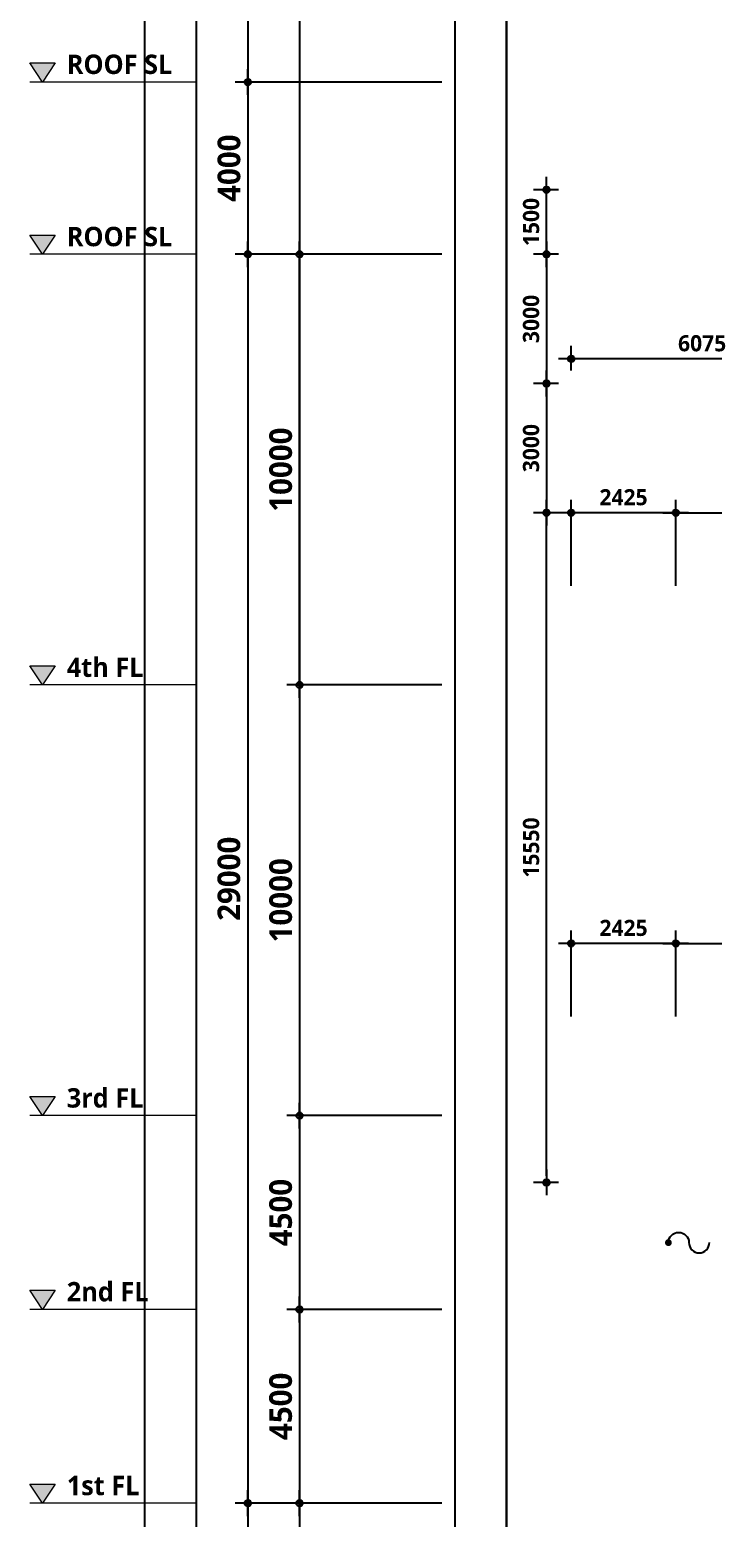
# Model space of a CAD drawing. Header units: millimetres. Extents: x 0 to 190005487, y 0 to 455456909.
# Drawn here: x 129948 to 145814, y 299428 to 333990 of the extents above; entities that cross this region are included whole.
import ezdxf

# ---------------------------------------------------------------- set-up
doc = ezdxf.new("R2010")
doc.units = ezdxf.units.MM
doc.header["$LTSCALE"] = 150
doc.header["$MEASUREMENT"] = 0
doc.header["$PDSIZE"] = -10
doc.layers.get('0').update_dxf_attribs({"linetype": 'CONTINUOUS'})
doc.layers.get('Defpoints').update_dxf_attribs({"color": 153, "linetype": 'CONTINUOUS'})
for name, color, linetype in [('A-ANNO-DIM', 4, 'CONTINUOUS'), ('A-ANNO-LEAD', 4, 'CONTINUOUS'), ('A-ANNO-TEXT1', 7, 'CONTINUOUS'), ('A-ST-AXIS-DIM', 7, 'CONTINUOUS')]:
    doc.layers.add(name, color=color, linetype=linetype)
doc.layers.add('A-MARK', color=7, linetype='CONTINUOUS', lineweight=15)
doc.layers.add('Defpoint', color=161, linetype='CONTINUOUS', plot=False)
doc.styles.add('SH_대대리576', font='NanumGothicBold.ttf')
doc.dimstyles.new('SHP300내부', dxfattribs={"dimscale": 150, "dimtxt": 2.5, "dimasz": 1, "dimexe": 2, "dimexo": 2, "dimgap": 1, "dimtad": 1, "dimdec": 0, "dimzin": 0, "dimdsep": 46, "dimtxsty": 'SH_대대리576', "dimblk": 'DIMDOT', "dimcen": 0.09, "dimclrd": 256, "dimclre": 256, "dimclrt": 3, "dimadec": 0, "dimazin": 1, "dimtfac": 1, "dimtdec": 0, "dimtix": 1, "dimtmove": 2, "dimatfit": 0, "dimldrblk": 'DIMDOT', "dimfxl": 1, "dimtolj": 1, "dimtzin": 0, "dimlwd": -1, "dimlwe": -1, "dimarcsym": 0})
doc.dimstyles.new('사본 SHP 600', dxfattribs={"dimscale": 150, "dimtxt": 3.5, "dimasz": 1, "dimexe": 2, "dimexo": 2, "dimgap": 1, "dimtad": 1, "dimdec": 0, "dimzin": 0, "dimdsep": 46, "dimtxsty": 'SH_대대리576', "dimblk": 'DIMDOT', "dimcen": 0.09, "dimclrt": 3, "dimadec": 0, "dimazin": 1, "dimtfac": 1, "dimtdec": 0, "dimtix": 1, "dimtmove": 2, "dimatfit": 0, "dimldrblk": 'DIMDOT', "dimfxl": 1, "dimtfillclr": 3, "dimtolj": 1, "dimtzin": 0, "dimarcsym": 0})

# ---------------------------------------------------------------- blocks, each defined once
blk = doc.blocks.new('Level - GL_Architecture-538196-단면도-1')
at = {"layer": 'A-MARK'}
blk.add_hatch(color=256, dxfattribs=at).paths.add_polyline_path([(-50332, 900), (-49732, 0), (-49132, 900)], flags=0)
for p, q in [((-50332, 900), (-49132, 900)), ((-49732, 0), (-50332, 900)), ((-49132, 900), (-49732, 0)), ((-42506, 0), (-50332, 0))]:
    blk.add_line(p, q, dxfattribs=at)
blk = doc.blocks.new('DIMDOT')
at = {"color": 0}
blk.add_line((-2, 0), (2, 0), dxfattribs=at)
for radius in [0.5, 0.25]:
    blk.add_circle((0, 0), radius, dxfattribs=at)
blk = doc.blocks.new('*D4622')
at = {"layer": 'A-ST-AXIS-DIM', "color": 0, "lineweight": -2}
for p, q in [((139512, 299776), (135912, 299776)), ((136212, 299626), (136212, 295126)), ((139512, 294976), (135912, 294976))]:
    blk.add_line(p, q, dxfattribs=at)
at = {"layer": 'Defpoints', "color": 0}
for p in [(139812, 299776), (136212, 294976), (139812, 294976)]:
    blk.add_point(p, dxfattribs=at)
at = {"layer": 'A-ST-AXIS-DIM', "color": 0, "linetype": 'ByBlock', "lineweight": -2, "xscale": 150, "yscale": 150, "zscale": 150}
for p, rotation in [((136212, 299776), 90), ((136212, 294976), 270)]:
    blk.add_blockref('DIMDOT', p, dxfattribs=dict(at, rotation=rotation))
at = {"layer": 'A-ST-AXIS-DIM', "color": 3, "insert": (135773, 297376), "char_height": 525, "attachment_point": 5, "rotation": 90, "style": 'SH_대대리576'}
blk.add_mtext('\\A1;4800', dxfattribs=at)
blk = doc.blocks.new('*D4623')
at = {"layer": 'A-ST-AXIS-DIM', "color": 0, "lineweight": -2}
for p, q in [((139512, 304276), (135912, 304276)), ((136212, 304126), (136212, 299926)), ((139512, 299776), (135912, 299776))]:
    blk.add_line(p, q, dxfattribs=at)
at = {"layer": 'Defpoints', "color": 0}
for p in [(139812, 304276), (136212, 299776), (139812, 299776)]:
    blk.add_point(p, dxfattribs=at)
at = {"layer": 'A-ST-AXIS-DIM', "color": 0, "linetype": 'ByBlock', "lineweight": -2, "xscale": 150, "yscale": 150, "zscale": 150}
for p, rotation in [((136212, 304276), 90), ((136212, 299776), 270)]:
    blk.add_blockref('DIMDOT', p, dxfattribs=dict(at, rotation=rotation))
at = {"layer": 'A-ST-AXIS-DIM', "color": 3, "insert": (135774, 302026), "char_height": 525, "attachment_point": 5, "rotation": 90, "style": 'SH_대대리576'}
blk.add_mtext('\\A1;4500', dxfattribs=at)
blk = doc.blocks.new('*D4624')
at = {"layer": 'A-ST-AXIS-DIM', "color": 0, "lineweight": -2}
for p, q in [((139512, 308776), (135912, 308776)), ((136212, 308626), (136212, 304426)), ((139512, 304276), (135912, 304276))]:
    blk.add_line(p, q, dxfattribs=at)
at = {"layer": 'Defpoints', "color": 0}
for p in [(139812, 308776), (136212, 304276), (139812, 304276)]:
    blk.add_point(p, dxfattribs=at)
at = {"layer": 'A-ST-AXIS-DIM', "color": 0, "linetype": 'ByBlock', "lineweight": -2, "xscale": 150, "yscale": 150, "zscale": 150}
for p, rotation in [((136212, 308776), 90), ((136212, 304276), 270)]:
    blk.add_blockref('DIMDOT', p, dxfattribs=dict(at, rotation=rotation))
at = {"layer": 'A-ST-AXIS-DIM', "color": 3, "insert": (135774, 306526), "char_height": 525, "attachment_point": 5, "rotation": 90, "style": 'SH_대대리576'}
blk.add_mtext('\\A1;4500', dxfattribs=at)
blk = doc.blocks.new('*D4625')
at = {"layer": 'A-ST-AXIS-DIM', "color": 0, "lineweight": -2}
for p, q in [((139512, 318776), (135912, 318776)), ((136212, 318626), (136212, 308926)), ((139512, 308776), (135912, 308776))]:
    blk.add_line(p, q, dxfattribs=at)
at = {"layer": 'Defpoints', "color": 0}
for p in [(139812, 318776), (136212, 308776), (139812, 308776)]:
    blk.add_point(p, dxfattribs=at)
at = {"layer": 'A-ST-AXIS-DIM', "color": 0, "linetype": 'ByBlock', "lineweight": -2, "xscale": 150, "yscale": 150, "zscale": 150}
for p, rotation in [((136212, 318776), 90), ((136212, 308776), 270)]:
    blk.add_blockref('DIMDOT', p, dxfattribs=dict(at, rotation=rotation))
at = {"layer": 'A-ST-AXIS-DIM', "color": 3, "insert": (135775, 313776), "char_height": 525, "attachment_point": 5, "rotation": 90, "style": 'SH_대대리576'}
blk.add_mtext('\\A1;10000', dxfattribs=at)
blk = doc.blocks.new('*D4626')
at = {"layer": 'A-ST-AXIS-DIM', "color": 0, "lineweight": -2}
for p, q in [((139512, 328776), (135912, 328776)), ((136212, 318926), (136212, 328626)), ((139512, 318776), (135912, 318776))]:
    blk.add_line(p, q, dxfattribs=at)
at = {"layer": 'Defpoints', "color": 0}
for p in [(136212, 328776), (139812, 328776), (139812, 318776)]:
    blk.add_point(p, dxfattribs=at)
at = {"layer": 'A-ST-AXIS-DIM', "color": 0, "linetype": 'ByBlock', "lineweight": -2, "xscale": 150, "yscale": 150, "zscale": 150}
for p, rotation in [((136212, 328776), 90), ((136212, 318776), 270)]:
    blk.add_blockref('DIMDOT', p, dxfattribs=dict(at, rotation=rotation))
at = {"layer": 'A-ST-AXIS-DIM', "color": 3, "insert": (135775, 323776), "char_height": 525, "attachment_point": 5, "rotation": 90, "style": 'SH_대대리576'}
blk.add_mtext('\\A1;10000', dxfattribs=at)
blk = doc.blocks.new('*D4627')
at = {"layer": 'A-ST-AXIS-DIM', "color": 0, "lineweight": -2}
for p, q in [((139512, 332776), (134712, 332776)), ((135012, 332626), (135012, 328926)), ((139512, 328776), (134712, 328776))]:
    blk.add_line(p, q, dxfattribs=at)
at = {"layer": 'Defpoints', "color": 0}
for p in [(139812, 332776), (135012, 328776), (139812, 328776)]:
    blk.add_point(p, dxfattribs=at)
at = {"layer": 'A-ST-AXIS-DIM', "color": 0, "linetype": 'ByBlock', "lineweight": -2, "xscale": 150, "yscale": 150, "zscale": 150}
for p, rotation in [((135012, 332776), 90), ((135012, 328776), 270)]:
    blk.add_blockref('DIMDOT', p, dxfattribs=dict(at, rotation=rotation))
at = {"layer": 'A-ST-AXIS-DIM', "color": 3, "insert": (134575, 330776), "char_height": 525, "attachment_point": 5, "rotation": 90, "style": 'SH_대대리576'}
blk.add_mtext('\\A1;4000', dxfattribs=at)
blk = doc.blocks.new('*D4628')
at = {"layer": 'A-ST-AXIS-DIM', "color": 0, "lineweight": -2}
for p, q in [((139512, 299776), (134712, 299776)), ((135012, 299626), (135012, 290926)), ((139512, 290776), (134712, 290776))]:
    blk.add_line(p, q, dxfattribs=at)
at = {"layer": 'Defpoints', "color": 0}
for p in [(139812, 299776), (135012, 290776), (139812, 290776)]:
    blk.add_point(p, dxfattribs=at)
at = {"layer": 'A-ST-AXIS-DIM', "color": 0, "linetype": 'ByBlock', "lineweight": -2, "xscale": 150, "yscale": 150, "zscale": 150}
for p, rotation in [((135012, 299776), 90), ((135012, 290776), 270)]:
    blk.add_blockref('DIMDOT', p, dxfattribs=dict(at, rotation=rotation))
at = {"layer": 'A-ST-AXIS-DIM', "color": 3, "insert": (134573, 295276), "char_height": 525, "attachment_point": 5, "rotation": 90, "style": 'SH_대대리576'}
blk.add_mtext('\\A1;9000', dxfattribs=at)
blk = doc.blocks.new('*D4629')
at = {"layer": 'A-ST-AXIS-DIM', "color": 0, "lineweight": -2}
for p, q in [((139512, 328776), (134712, 328776)), ((135012, 328626), (135012, 299926)), ((139512, 299776), (134712, 299776))]:
    blk.add_line(p, q, dxfattribs=at)
at = {"layer": 'Defpoints', "color": 0}
for p in [(139812, 328776), (135012, 299776), (139812, 299776)]:
    blk.add_point(p, dxfattribs=at)
at = {"layer": 'A-ST-AXIS-DIM', "color": 0, "linetype": 'ByBlock', "lineweight": -2, "xscale": 150, "yscale": 150, "zscale": 150}
for p, rotation in [((135012, 328776), 90), ((135012, 299776), 270)]:
    blk.add_blockref('DIMDOT', p, dxfattribs=dict(at, rotation=rotation))
at = {"layer": 'A-ST-AXIS-DIM', "color": 3, "insert": (134573, 314276), "char_height": 525, "attachment_point": 5, "rotation": 90, "style": 'SH_대대리576'}
blk.add_mtext('\\A1;29000', dxfattribs=at)
blk = doc.blocks.new('*D5003')
at = {"layer": 'A-ANNO-DIM'}
for p, q in [((144943, 321076), (144943, 323076)), ((151093, 321076), (151093, 323076)), ((145093, 322776), (150943, 322776))]:
    blk.add_line(p, q, dxfattribs=at)
at = {"layer": 'Defpoints', "color": 0}
for p in [(151093, 322776), (144943, 320776), (151093, 320776)]:
    blk.add_point(p, dxfattribs=at)
at = {"layer": 'A-ANNO-DIM', "linetype": 'ByBlock', "xscale": 150, "yscale": 150, "zscale": 150, "rotation": 180}
blk.add_blockref('DIMDOT', (144943, 322776), dxfattribs=at)
at = {"layer": 'A-ANNO-DIM', "linetype": 'ByBlock', "xscale": 150, "yscale": 150, "zscale": 150}
blk.add_blockref('DIMDOT', (151093, 322776), dxfattribs=at)
at = {"layer": 'A-ANNO-DIM', "color": 3, "insert": (148018, 323133), "char_height": 375, "attachment_point": 5, "style": 'SH_대대리576'}
blk.add_mtext('\\A1;6150', dxfattribs=at)
blk = doc.blocks.new('*D5004')
at = {"layer": 'A-ANNO-DIM'}
for p, q in [((142518, 321076), (142518, 323076)), ((144943, 321076), (144943, 323076)), ((144793, 322776), (142668, 322776))]:
    blk.add_line(p, q, dxfattribs=at)
at = {"layer": 'Defpoints', "color": 0}
for p in [(142518, 322776), (142518, 320776), (144943, 320776)]:
    blk.add_point(p, dxfattribs=at)
at = {"layer": 'A-ANNO-DIM', "linetype": 'ByBlock', "xscale": 150, "yscale": 150, "zscale": 150, "rotation": 180}
blk.add_blockref('DIMDOT', (142518, 322776), dxfattribs=at)
at = {"layer": 'A-ANNO-DIM', "linetype": 'ByBlock', "xscale": 150, "yscale": 150, "zscale": 150}
blk.add_blockref('DIMDOT', (144943, 322776), dxfattribs=at)
at = {"layer": 'A-ANNO-DIM', "color": 3, "insert": (143731, 323133), "char_height": 375, "attachment_point": 5, "style": 'SH_대대리576'}
blk.add_mtext('\\A1;2425', dxfattribs=at)
blk = doc.blocks.new('*D5048')
at = {"layer": 'A-ANNO-DIM'}
for p, q in [((142518, 311076), (142518, 313076)), ((144943, 311076), (144943, 313076)), ((144793, 312776), (142668, 312776))]:
    blk.add_line(p, q, dxfattribs=at)
at = {"layer": 'Defpoints', "color": 0}
for p in [(142518, 312776), (142518, 310776), (144943, 310776)]:
    blk.add_point(p, dxfattribs=at)
at = {"layer": 'A-ANNO-DIM', "linetype": 'ByBlock', "xscale": 150, "yscale": 150, "zscale": 150, "rotation": 180}
blk.add_blockref('DIMDOT', (142518, 312776), dxfattribs=at)
at = {"layer": 'A-ANNO-DIM', "linetype": 'ByBlock', "xscale": 150, "yscale": 150, "zscale": 150}
blk.add_blockref('DIMDOT', (144943, 312776), dxfattribs=at)
at = {"layer": 'A-ANNO-DIM', "color": 3, "insert": (143731, 313133), "char_height": 375, "attachment_point": 5, "style": 'SH_대대리576'}
blk.add_mtext('\\A1;2425', dxfattribs=at)
blk = doc.blocks.new('*D5049')
at = {"layer": 'A-ANNO-DIM'}
for p, q in [((144943, 311076), (144943, 313076)), ((151093, 311076), (151093, 313076)), ((145093, 312776), (150943, 312776))]:
    blk.add_line(p, q, dxfattribs=at)
at = {"layer": 'Defpoints', "color": 0}
for p in [(151093, 312776), (144943, 310776), (151093, 310776)]:
    blk.add_point(p, dxfattribs=at)
at = {"layer": 'A-ANNO-DIM', "linetype": 'ByBlock', "xscale": 150, "yscale": 150, "zscale": 150, "rotation": 180}
blk.add_blockref('DIMDOT', (144943, 312776), dxfattribs=at)
at = {"layer": 'A-ANNO-DIM', "linetype": 'ByBlock', "xscale": 150, "yscale": 150, "zscale": 150}
blk.add_blockref('DIMDOT', (151093, 312776), dxfattribs=at)
at = {"layer": 'A-ANNO-DIM', "color": 3, "insert": (148018, 313133), "char_height": 375, "attachment_point": 5, "style": 'SH_대대리576'}
blk.add_mtext('\\A1;6150', dxfattribs=at)
blk = doc.blocks.new('*D5070')
at = {"layer": 'A-ANNO-DIM'}
for p, q in [((142218, 322776), (141643, 322776)), ((141943, 307376), (141943, 322626)), ((142218, 307226), (141643, 307226))]:
    blk.add_line(p, q, dxfattribs=at)
at = {"layer": 'Defpoints', "color": 0}
for p in [(141943, 322776), (142518, 322776), (142518, 307226)]:
    blk.add_point(p, dxfattribs=at)
at = {"layer": 'A-ANNO-DIM', "linetype": 'ByBlock', "xscale": 150, "yscale": 150, "zscale": 150}
for p, rotation in [((141943, 322776), 90), ((141943, 307226), 270)]:
    blk.add_blockref('DIMDOT', p, dxfattribs=dict(at, rotation=rotation))
at = {"layer": 'A-ANNO-DIM', "color": 3, "insert": (141587, 315001), "char_height": 375, "attachment_point": 5, "rotation": 90, "style": 'SH_대대리576'}
blk.add_mtext('\\A1;15550', dxfattribs=at)
blk = doc.blocks.new('*D5097')
at = {"layer": 'A-ANNO-DIM'}
for p, q in [((142218, 328776), (141643, 328776)), ((141943, 328626), (141943, 325926)), ((142218, 325776), (141643, 325776))]:
    blk.add_line(p, q, dxfattribs=at)
at = {"layer": 'Defpoints', "color": 0}
for p in [(142518, 328776), (141943, 325776), (142518, 325776)]:
    blk.add_point(p, dxfattribs=at)
at = {"layer": 'A-ANNO-DIM', "linetype": 'ByBlock', "xscale": 150, "yscale": 150, "zscale": 150}
for p, rotation in [((141943, 328776), 90), ((141943, 325776), 270)]:
    blk.add_blockref('DIMDOT', p, dxfattribs=dict(at, rotation=rotation))
at = {"layer": 'A-ANNO-DIM', "color": 3, "insert": (141586, 327276), "char_height": 375, "attachment_point": 5, "rotation": 90, "style": 'SH_대대리576'}
blk.add_mtext('\\A1;3000', dxfattribs=at)
blk = doc.blocks.new('*D5098')
at = {"layer": 'A-ANNO-DIM'}
for p, q in [((142218, 330276), (141643, 330276)), ((141943, 328926), (141943, 330126)), ((142218, 328776), (141643, 328776))]:
    blk.add_line(p, q, dxfattribs=at)
at = {"layer": 'Defpoints', "color": 0}
for p in [(141943, 330276), (142518, 330276), (142518, 328776)]:
    blk.add_point(p, dxfattribs=at)
at = {"layer": 'A-ANNO-DIM', "linetype": 'ByBlock', "xscale": 150, "yscale": 150, "zscale": 150}
for p, rotation in [((141943, 330276), 90), ((141943, 328776), 270)]:
    blk.add_blockref('DIMDOT', p, dxfattribs=dict(at, rotation=rotation))
at = {"layer": 'A-ANNO-DIM', "color": 3, "insert": (141587, 329526), "char_height": 375, "attachment_point": 5, "rotation": 90, "style": 'SH_대대리576'}
blk.add_mtext('\\A1;1500', dxfattribs=at)
blk = doc.blocks.new('*D5102')
at = {"layer": 'A-ANNO-DIM'}
for p, q in [((142218, 325776), (141643, 325776)), ((141943, 325626), (141943, 322926)), ((142218, 322776), (141643, 322776))]:
    blk.add_line(p, q, dxfattribs=at)
at = {"layer": 'Defpoints', "color": 0}
for p in [(142518, 325776), (141943, 322776), (142518, 322776)]:
    blk.add_point(p, dxfattribs=at)
at = {"layer": 'A-ANNO-DIM', "linetype": 'ByBlock', "xscale": 150, "yscale": 150, "zscale": 150}
for p, rotation in [((141943, 325776), 90), ((141943, 322776), 270)]:
    blk.add_blockref('DIMDOT', p, dxfattribs=dict(at, rotation=rotation))
at = {"layer": 'A-ANNO-DIM', "color": 3, "insert": (141586, 324276), "char_height": 375, "attachment_point": 5, "rotation": 90, "style": 'SH_대대리576'}
blk.add_mtext('\\A1;3000', dxfattribs=at)
blk = doc.blocks.new('*D5113')
at = {"layer": 'A-ANNO-DIM'}
for p, q in [((142518, 326076), (142518, 326651)), ((148593, 326076), (148593, 326651)), ((148443, 326351), (142668, 326351))]:
    blk.add_line(p, q, dxfattribs=at)
at = {"layer": 'Defpoints', "color": 0}
for p in [(142518, 326351), (142518, 325776), (148593, 325776)]:
    blk.add_point(p, dxfattribs=at)
at = {"layer": 'A-ANNO-DIM', "linetype": 'ByBlock', "xscale": 150, "yscale": 150, "zscale": 150, "rotation": 180}
blk.add_blockref('DIMDOT', (142518, 326351), dxfattribs=at)
at = {"layer": 'A-ANNO-DIM', "linetype": 'ByBlock', "xscale": 150, "yscale": 150, "zscale": 150}
blk.add_blockref('DIMDOT', (148593, 326351), dxfattribs=at)
at = {"layer": 'A-ANNO-DIM', "color": 3, "insert": (145556, 326708), "char_height": 375, "attachment_point": 5, "style": 'SH_대대리576'}
blk.add_mtext('\\A1;6075', dxfattribs=at)

msp = doc.modelspace()

# ---------------------------------------------------------------- linework, layer by layer
msp.add_lwpolyline([(141012.4, 340323.6), (225887.6, 340323.6), (225887.6, 283376.4), (141012.4, 283376.4)], close=True)
at = {"layer": 'A-ANNO-LEAD', "const_width": 79.4}
msp.add_lwpolyline([(144733.4, 305827, 1), (144812.8, 305827, 1)], format="xyb", close=True, dxfattribs=at)
at = {"layer": 'A-ANNO-LEAD'}
msp.add_lwpolyline([(144773.1, 305827, -1), (145249.3, 305827, 0.4142136), (145487.4, 305588.9, 0.4142136), (145725.5, 305827, 0.4142136)], format="xyb", dxfattribs=at)
at = {"layer": 'Defpoint'}
for points in [[(132612.4, 274976.4), (234287.6, 274976.4), (234287.6, 348723.6), (132612.4, 348723.6)], [(133812.4, 276176.4), (233087.6, 276176.4), (233087.6, 347523.6), (133812.4, 347523.6)], [(135012.4, 277376.4), (231887.6, 277376.4), (231887.6, 346323.6), (135012.4, 346323.6)], [(136212.4, 278576.4), (230687.6, 278576.4), (230687.6, 345123.6), (136212.4, 345123.6)], [(139812.4, 282176.4), (227087.6, 282176.4), (227087.6, 341523.6), (139812.4, 341523.6)], [(141012.4, 283376.4), (225887.6, 283376.4), (225887.6, 340323.6), (141012.4, 340323.6)]]:
    msp.add_lwpolyline(points, close=True, dxfattribs=at)

# ---------------------------------------------------------------- block references
at = {"layer": 'A-MARK', "xscale": 0.4938271604938269, "yscale": 0.4938271604938269, "zscale": 0.4938271604938269}
for p in [(154802.9, 332776.4), (154802.9, 328776.4), (154802.9, 318776.4), (154802.9, 308776.4), (154802.9, 304276.4), (154802.9, 299776.4)]:
    msp.add_blockref('Level - GL_Architecture-538196-단면도-1', p, dxfattribs=at)

# ---------------------------------------------------------------- texts
at = {"layer": 'A-ANNO-TEXT1', "style": 'SH_대대리576'}
for s, p in [('ROOF SL', (130807.3, 332963)), ('ROOF SL', (130807.3, 328963)), ('4th FL', (130807.3, 318963)), ('3rd FL', (130807.3, 308963)), ('2nd FL', (130807.3, 304463)), ('1st FL', (130807.3, 299963))]:
    msp.add_text(s, height=450, dxfattribs=at).set_placement(p)

# ---------------------------------------------------------------- dimensions: what is measured, and where the dimension line sits
at = {"layer": 'A-ANNO-DIM'}
for base, p1, p2, angle, picture, middle in [((141943.3, 330276.4), (142518.3, 328776.4), (142518.3, 330276.4), 90, '*D5098', (141587.2, 329526.4)), ((141943.3, 325776.4), (142518.3, 328776.4), (142518.3, 325776.4), 270, '*D5097', (141586.4, 327276.4)), ((142518.3, 326351.4), (148593.3, 325776.4), (142518.3, 325776.4), 180, '*D5113', (145555.8, 326708.3)), ((141943.3, 322776.4), (142518.3, 325776.4), (142518.3, 322776.4), 270, '*D5102', (141586.4, 324276.4)), ((142518.3, 322776.4, -103000), (144943.3, 320776.4, -103000), (142518.3, 320776.4, -103000), 180, '*D5004', (143730.8, 323133.1, -103000)), ((151093.3, 322776.4, -103000), (144943.3, 320776.4, -103000), (151093.3, 320776.4, -103000), 0, '*D5003', (148018.3, 323133.3, -103000)), ((141943.3, 322776.4), (142518.3, 307226.4), (142518.3, 322776.4), 90, '*D5070', (141587.2, 315001.4)), ((142518.3, 312776.4, -103000), (144943.3, 310776.4, -103000), (142518.3, 310776.4, -103000), 180, '*D5048', (143730.8, 313133.1, -103000)), ((151093.3, 312776.4, -103000), (144943.3, 310776.4, -103000), (151093.3, 310776.4, -103000), 0, '*D5049', (148018.3, 313133.3, -103000))]:
    dim = msp.add_linear_dim(base=base, p1=p1, p2=p2, angle=angle, dimstyle='SHP300내부', override={"dimtxsty": 'SH_대대리576', "dimldrblk": 'DIMDOT'}, dxfattribs=at)
    dim.commit()
    dim.dimension.update_dxf_attribs({"geometry": picture, "text_midpoint": middle})
at = {"layer": 'A-ST-AXIS-DIM'}
for base, p1, p2, angle, picture, middle in [((135012.4, 328776.4), (139812.4, 332776.4), (139812.4, 328776.4), 90, '*D4627', (134574.6, 330776.4)), ((135012.4, 299776.4), (139812.4, 328776.4), (139812.4, 299776.4), 90, '*D4629', (134572.7, 314276.4)), ((136212.4, 328776.4), (139812.4, 318776.4), (139812.4, 328776.4), 270, '*D4626', (135774.6, 323776.4)), ((136212.4, 308776.4), (139812.4, 318776.4), (139812.4, 308776.4), 90, '*D4625', (135774.6, 313776.4)), ((136212.4, 304276.4), (139812.4, 308776.4), (139812.4, 304276.4), 90, '*D4624', (135773.8, 306526.4)), ((136212.4, 299776.4), (139812.4, 304276.4), (139812.4, 299776.4), 90, '*D4623', (135773.8, 302026.4)), ((135012.4, 290776.4), (139812.4, 299776.4), (139812.4, 290776.4), 90, '*D4628', (134572.7, 295276.4)), ((136212.4, 294976.4), (139812.4, 299776.4), (139812.4, 294976.4), 90, '*D4622', (135772.7, 297376.4))]:
    dim = msp.add_linear_dim(base=base, p1=p1, p2=p2, angle=angle, dimstyle='사본 SHP 600', override={"dimtxsty": 'SH_대대리576', "dimldrblk": 'DIMDOT'}, dxfattribs=at)
    dim.commit()
    dim.dimension.update_dxf_attribs({"geometry": picture, "text_midpoint": middle})

doc.saveas('drawing.dxf')
